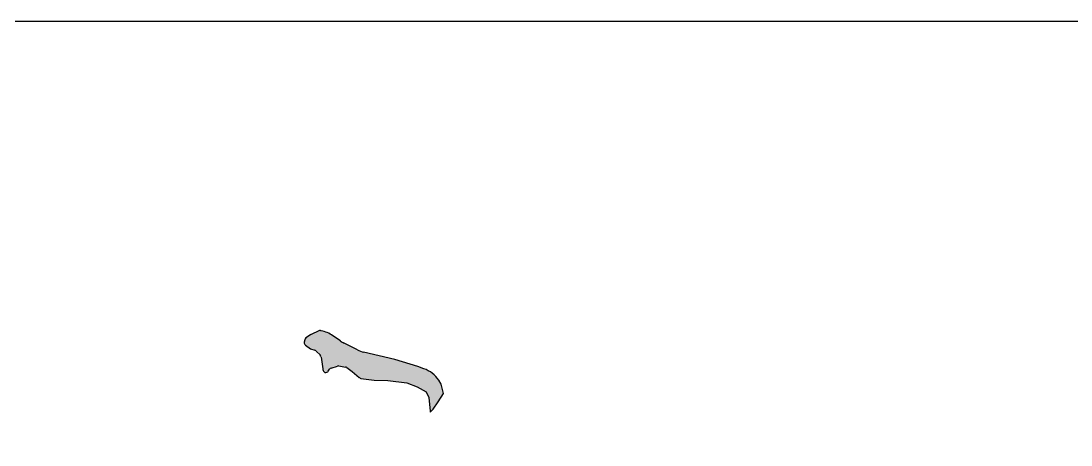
# Model space of a CAD drawing. Extents: x 69728788 to 150676229, y 20333219 to 43663798.
# Drawn here: x 75275918 to 75276669, y 20713764 to 20714067 of the extents above; entities that cross this region are included whole.
import ezdxf

# ---------------------------------------------------------------- set-up
doc = ezdxf.new("R2010")
doc.units = 0
doc.header["$LTSCALE"] = 1000
doc.header["$MEASUREMENT"] = 0
for name, color, linetype in [('PIPE-喷淋', 6, 'CONTINUOUS'), ('图框', 253, 'CONTINUOUS'), ('签名', 7, 'CONTINUOUS')]:
    doc.layers.add(name, color=color, linetype=linetype)

# ---------------------------------------------------------------- blocks, each defined once
blk = doc.blocks.new('签字')
at = {"layer": '签名'}
h = blk.add_hatch(color=4, dxfattribs=at)
h.paths.add_polyline_path([(1873709.6, 463052), (1873730, 463049.3), (1873741.3, 463045), (1873750.7, 463039.9), (1873753.8, 463033.7), (1873754.6, 463026.2), (1873755, 463019.6), (1873755, 463018), (1873758.5, 463021.2), (1873763.6, 463029), (1873769.4, 463038), (1873767.1, 463048.1), (1873764.3, 463052.2, 0.161293), (1873748.5, 463064.5), (1873742.1, 463066.8), (1873717.1, 463074.3), (1873683.8, 463082.4, -0.055927), (1873677.1, 463084.8), (1873662.9, 463092, -0.036786), (1873658.9, 463094.3), (1873650.9, 463099.9, 0.116967), (1873637.2, 463105.4, 0.125161), (1873635.7, 463105.1), (1873627.4, 463101.3, 0.089225), (1873626.5, 463100.7, -0.045924), (1873627, 463101), (1873622, 463097.6, 0.195275), (1873620.7, 463095.6), (1873620.2, 463093.1, 0.293872), (1873621.4, 463089.8), (1873626.8, 463086), (1873632.3, 463084), (1873638.1, 463078.2), (1873640.1, 463064.2, 0.040442), (1873640.1, 463063.7, 0.74192), (1873645.9, 463061.9), (1873647.9, 463064.9), (1873656.5, 463067.6), (1873665.1, 463066.1), (1873671.7, 463061.4), (1873679.2, 463055, 0.146226), (1873680.9, 463054.2), (1873695.2, 463052.4)])
h.paths.add_polyline_path([(1873946.1, 462706.5, -0.224051), (1873952.1, 462694.3), (1873952.4, 462666.9, 0.252735), (1873959.7, 462653.7), (1873966.3, 462649.5), (1873972.5, 462650.1, 0.405395), (1873986.8, 462667.1), (1873985.8, 462682.8), (1873997.9, 462686.2), (1874001.3, 462688), (1873989.6, 462694.5), (1873987.5, 462703.1), (1873987.8, 462718.8, 0.116113), (1873986.3, 462726), (1873978.4, 462742.8, 0.062977), (1873976.2, 462746.2), (1873967, 462757.4, 0.230474), (1873954.3, 462763.1), (1873942.5, 462762.8), (1873938.7, 462761.8, 0.141943), (1873931.1, 462757.3), (1873920.9, 462746.3, 0.175293), (1873916.6, 462736.3), (1873916.5, 462734.3), (1873917.8, 462728.6), (1873918.7, 462728.6)])
h.paths.add_polyline_path([(1873921, 462566.4, 0.097987), (1873919.4, 462572.3), (1873914.9, 462581.7, 0.115547), (1873910.3, 462587.4), (1873893.3, 462600.7), (1873874, 462610), (1873864.8, 462610.2), (1873856.5, 462605.7), (1873849, 462590.7), (1873855.5, 462578.3, 0.112428), (1873860.1, 462572.9), (1873869.6, 462565.8), (1873878, 462560.4, -0.190711), (1873884.9, 462550.9), (1873891.9, 462523.7, -0.218827), (1873889.5, 462510.6), (1873878.4, 462494.7), (1873881.9, 462489.7, 0.115033), (1873887.2, 462484.8), (1873896.7, 462479.5, 0.14431), (1873905.5, 462477.6), (1873910.2, 462477.9), (1873915.6, 462489.7, 0.064737), (1873916.8, 462493.6), (1873921.8, 462523.3, 0.042109), (1873922, 462526), (1873922, 462547.7)])
h.paths.add_polyline_path([(1873772.2, 462186.9, 0.133698), (1873774.1, 462189.6), (1873777.6, 462198.9), (1873777.2, 462209), (1873777.2, 462212.8), (1873774.1, 462214.7), (1873767.1, 462215), (1873754.2, 462214.9), (1873748.3, 462215.4, -0.296761), (1873742.8, 462219.7), (1873741.5, 462223.7), (1873738.4, 462223.7), (1873735.5, 462219.2, -0.111035), (1873733.5, 462217.2), (1873729.4, 462214.7), (1873722.2, 462206.7, -0.159662), (1873718.7, 462204.7), (1873713.6, 462203.7), (1873700.7, 462204.8), (1873700.6, 462204.1), (1873700.3, 462197.9), (1873700.9, 462192.6), (1873705.3, 462187.9), (1873712.1, 462181.2), (1873715.9, 462181.5), (1873719.7, 462184.4), (1873722.9, 462183.2), (1873726.2, 462179.1), (1873727.3, 462172.7), (1873726.5, 462156.7, 0.22558), (1873728.6, 462151.6), (1873735.9, 462145), (1873739.1, 462145.6), (1873746.4, 462155.3), (1873755, 462163, 0.121444), (1873756.7, 462165.6), (1873760.8, 462176.6, -0.134274), (1873762.8, 462179.3)])
at = {"layer": '签名', "color": 4}
for p, q in [((1873638.3, 463105.2, -1593.4), (1873637.6, 463105.3, -1593.4)), ((1873620.7, 463095.6, -1593.4), (1873620.2, 463093.1, -1593.4)), ((1873627, 463101, -1593.4), (1873622, 463097.6, -1593.4)), ((1873635.7, 463105.1, -1593.4), (1873627.4, 463101.3, -1593.4)), ((1873658.9, 463094.3, -1593.4), (1873650.9, 463099.9, -1593.4)), ((1873621.4, 463089.8, -1593.4), (1873626.8, 463086, -1593.4)), ((1873626.8, 463086, -1593.4), (1873631.6, 463084.3, -1593.4)), ((1873632.8, 463083.5, -1593.4), (1873637.4, 463078.9, -1593.4)), ((1873677.1, 463084.8, -1593.4), (1873662.9, 463092, -1593.4)), ((1873638.3, 463077.1, -1593.4), (1873640.1, 463064.5, -1593.4)), ((1873717.1, 463074.3, -1593.4), (1873683.8, 463082.4, -1593.4)), ((1873742.1, 463066.8, -1593.4), (1873717.1, 463074.3, -1593.4)), ((1873640.1, 463064.5, -1593.4), (1873640.1, 463063.7, -1593.4)), ((1873645.9, 463061.9, -1593.4), (1873647.3, 463064, -1593.4)), ((1873649, 463065.2, -1593.4), (1873655.7, 463067.4, -1593.4)), ((1873657.3, 463067.5, -1593.4), (1873664.4, 463066.2, -1593.4)), ((1873665.7, 463065.7, -1593.4), (1873671.7, 463061.4, -1593.4)), ((1873671.7, 463061.4, -1593.4), (1873679.2, 463055, -1593.4)), ((1873748.5, 463064.5, -1593.4), (1873742.1, 463066.8, -1593.4)), ((1873680.9, 463054.2, -1593.4), (1873695.2, 463052.4, -1593.4)), ((1873695.2, 463052.4, -1593.4), (1873709.6, 463052, -1593.4)), ((1873709.6, 463052, -1593.4), (1873730, 463049.3, -1593.4)), ((1873730, 463049.3, -1593.4), (1873741.3, 463045, -1593.4)), ((1873767.1, 463048.1, -1593.4), (1873764.3, 463052.2, -1593.4)), ((1873741.3, 463045, -1593.4), (1873750.7, 463039.9, -1593.4)), ((1873750.7, 463039.9, -1593.4), (1873753.8, 463033.7, -1593.4)), ((1873763.6, 463029, -1593.4), (1873769.4, 463038, -1593.4)), ((1873769.4, 463038, -1593.4), (1873767.1, 463048.1, -1593.4)), ((1873753.8, 463033.7, -1593.4), (1873754.6, 463026.2, -1593.4)), ((1873758.5, 463021.2, -1593.4), (1873763.6, 463029, -1593.4)), ((1873754.6, 463026.2, -1593.4), (1873755, 463019.6, -1593.4)), ((1873755, 463018, -1593.4), (1873758.5, 463021.2, -1593.4)), ((1873755, 463019.6, -1593.4), (1873755, 463018, -1593.4))]:
    blk.add_line(p, q, dxfattribs=at)
for centre, radius, start, end in [((1873637, 463102.2, -1593.4), 3.19, 79.7053, 114.6051), ((1873632.6, 463073.8, -1593.4), 31.9, 55.0311, 79.7053), ((1873623.8, 463095, -1593.4), 3.19, 124.4824, 168.68), ((1873628.8, 463098.4, -1593.4), 3.19, 114.6051, 124.4824), ((1873677.1, 463120.5, -1593.4), 31.9, 235.0311, 243.458), ((1873623.3, 463092.4, -1593.4), 3.19, 168.68, 234.1864), ((1873630.5, 463081.3, -1593.4), 3.19, 45.026, 70.3616), ((1873691.4, 463113.3, -1593.4), 31.9, 243.458, 256.2621), ((1873635.1, 463076.7, -1593.4), 3.19, 8.1401, 45.026), ((1873643.3, 463063.7, -1593.4), 3.19, 180, 326.2905), ((1873649.9, 463062.2, -1593.4), 3.19, 107.63, 146.2905), ((1873656.7, 463064.3, -1593.4), 3.19, 79.7053, 107.63), ((1873663.8, 463063.1, -1593.4), 3.19, 54.8009, 79.7053), ((1873737.8, 463034.5, -1593.4), 31.9, 33.7126, 70.3627), ((1873681.3, 463057.4, -1593.4), 3.19, 229.4252, 262.702)]:
    blk.add_arc(centre, radius, start, end, dxfattribs=at)

msp = doc.modelspace()

# ---------------------------------------------------------------- linework, layer by layer
at = {"layer": '图框', "color": 0}
msp.add_line((75271857.38, 20714067.27), (75277535.37, 20714067.27), dxfattribs=at)

# ---------------------------------------------------------------- block references
at = {"layer": 'PIPE-喷淋', "xscale": 0.6666666716337204, "yscale": 0.6666666679084301, "zscale": 0.66666666666666}
msp.add_blockref('签字', (74027040.38, 20405109.15), dxfattribs=at)

doc.saveas('drawing.dxf')
